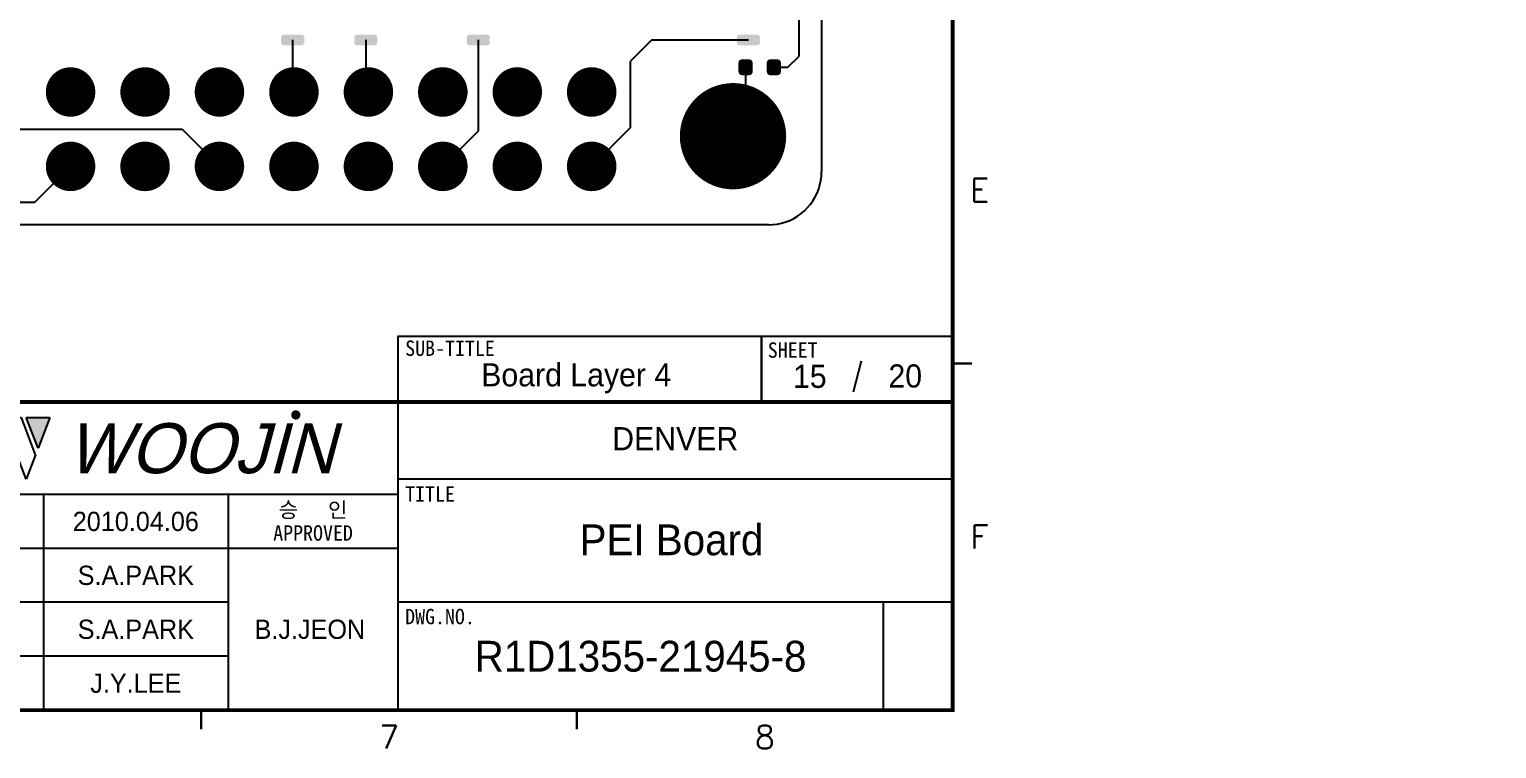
# Model space of a CAD drawing. Extents: x 295 to 953, y 10 to 290.
# Drawn here: x 762.2 to 952.6, y 10 to 103.4 of the extents above; entities that cross this region are included whole.
import ezdxf
from ezdxf.enums import TextEntityAlignment as Align

# ---------------------------------------------------------------- set-up
doc = ezdxf.new("R2010")
doc.units = 0
doc.header["$LTSCALE"] = 5
doc.header["$MEASUREMENT"] = 0
doc.layers.get('0').update_dxf_attribs({"linetype": 'CONTINUOUS', "lineweight": 25})
doc.layers.add('4', color=4, linetype='CONTINUOUS', lineweight=18)
doc.layers.add('6', color=6, linetype='CONTINUOUS', lineweight=13)
for name, color, linetype in [('DV-PEI-A6_BOT', 7, 'CONTINUOUS'), ('SHEET', 3, 'CONTINUOUS'), ('문자', 4, 'CONTINUOUS'), ('테두리', 3, 'CONTINUOUS')]:
    doc.layers.add(name, color=color, linetype=linetype)
doc.styles.add('MARK', font='ARLRDBD.TTF')
doc.styles.get("Standard").update_dxf_attribs({"font": 'simplex.shx'})
doc.styles.add('굴림', font='')
doc.styles.add('굴림체', font='')
doc.styles.get('굴림').set_extended_font_data('Gulim')
doc.styles.get('굴림체').set_extended_font_data('GulimChe')

# ---------------------------------------------------------------- blocks, each defined once
blk = doc.blocks.new('B')
at = {"layer": '문자'}
blk.add_hatch(color=256, dxfattribs=at).paths.add_polyline_path([(13.79, 10), (15.31, 6), (16.84, 10)])
at = {"color": 4, "const_width": 0.6}
blk.add_lwpolyline([(48.46, 10.32, 1), (49.06, 10.32, 1)], format="xyb", close=True, dxfattribs=at)
at = {"layer": '문자'}
for p, q in [((10.73, 2), (7.68, 10)), ((7.68, 10), (10.09, 10)), ((11.94, 5.16), (10.09, 10)), ((10.73, 10), (13.15, 10)), ((13.79, 2), (10.73, 10)), ((14.99, 5.16), (13.15, 10)), ((13.79, 10), (16.84, 10)), ((15.31, 6), (13.79, 10)), ((16.84, 10), (15.31, 6)), ((11.94, 5.16), (10.73, 2)), ((14.99, 5.16), (13.79, 2))]:
    blk.add_line(p, q, dxfattribs=at)
at = {"layer": '문자', "style": 'MARK', "oblique": 15}
blk.add_text('WOOJIN', height=6.5, dxfattribs=at).set_placement((36.4, 6), align=Align.MIDDLE_CENTER)
blk = doc.blocks.new('C')
at = {"layer": 'SHEET'}
for p, q in [((393.14, 60.3), (392.07, 56.28)), ((333, 55), (333, 15)), ((405, 45), (333, 45)), ((333, 43), (247, 43)), ((287, 43), (287, 15)), ((311, 43), (311, 15)), ((333, 36), (247, 36)), ((311, 29), (247, 29)), ((405, 29), (333, 29)), ((396, 29), (396, 15)), ((311, 22), (227, 22))]:
    blk.add_line(p, q, dxfattribs=at)
for points in [[(333, 55), (380.19, 55), (380.19, 63.49), (333, 63.49)], [(380.19, 55), (405, 55), (405, 63.49), (380.19, 63.49)]]:
    blk.add_lwpolyline(points, close=True, dxfattribs=at)
at = {"layer": '테두리'}
blk.add_line((405, 285), (405, 15), dxfattribs=at)
for points, const_width in [([(15, 285), (15, 15), (405, 15), (405, 285), (15, 285)], 0.5), ([(407.5, 60), (405, 60)], 0.3), ([(15, 55), (405, 55)], 0.5), ([(307.5, 12.5), (307.5, 15)], 0.3), ([(356.25, 12.5), (356.25, 15)], 0.3)]:
    blk.add_lwpolyline(points, dxfattribs=dict(at, const_width=const_width))
blk.add_blockref('B', (271, 43))
at = {"layer": '문자'}
for s, p in [('E', (408.5, 82.5)), ('F', (408.5, 37.5)), ('7', (331.88, 11.5)), ('8', (380.62, 11.5))]:
    blk.add_text(s, height=3, dxfattribs=at).set_placement(p, align=Align.MIDDLE)
at = {"layer": '문자', "style": '굴림체'}
for s, p in [('SUB-TITLE', (339.77, 61.98)), ('SHEET', (384.24, 61.74)), ('승   인', (322, 41)), ('APPROVED', (322, 38))]:
    blk.add_text(s, height=2, dxfattribs=at).set_placement(p, align=Align.MIDDLE_CENTER)
for s, p in [('TITLE', (333.95, 42.05)), ('DWG.NO.', (333.95, 26.15))]:
    blk.add_text(s, height=2, dxfattribs=at).set_placement(p)

msp = doc.modelspace()

# ---------------------------------------------------------------- linework, layer by layer
for points, const_width in [([(769.12, 95.24, -1), (765.91, 95.24, -1)], 3.21), ([(778.79, 95.24, -1), (775.57, 95.24, -1)], 3.21), ([(788.44, 95.24, -1), (785.23, 95.24, -1)], 3.21), ([(798.11, 95.24, -1), (794.89, 95.24, -1)], 3.21), ([(807.77, 95.24, -1), (804.56, 95.24, -1)], 3.21), ([(817.43, 95.24, -1), (814.21, 95.24, -1)], 3.21), ([(827.09, 95.24, -1), (823.88, 95.24, -1)], 3.21), ([(836.75, 95.24, -1), (833.53, 95.24, -1)], 3.21), ([(856.93, 89.5, -1), (850.03, 89.5, -1)], 6.9), ([(769.12, 85.58, -1), (765.91, 85.58, -1)], 3.21), ([(778.79, 85.58, -1), (775.57, 85.58, -1)], 3.21), ([(788.44, 85.58, -1), (785.23, 85.58, -1)], 3.21), ([(798.11, 85.58, -1), (794.89, 85.58, -1)], 3.21), ([(807.77, 85.58, -1), (804.56, 85.58, -1)], 3.21), ([(817.43, 85.58, -1), (814.21, 85.58, -1)], 3.21), ([(827.09, 85.58, -1), (823.88, 85.58, -1)], 3.21), ([(836.75, 85.58, -1), (833.53, 85.58, -1)], 3.21), ([(767.81, 85.58, -1), (767.23, 85.58, -1)], 0.584), ([(787.13, 85.58, -1), (786.55, 85.58, -1)], 0.584), ([(816.11, 85.58, -1), (815.53, 85.58, -1)], 0.584)]:
    msp.add_lwpolyline(points, format="xyb", close=True, dxfattribs=dict(const_width=const_width))
for points in [[(797.83, 102.33), (797.82, 102.36), (794.83, 102.33), (794.84, 102.36)], [(797.83, 101.64), (797.83, 102.33), (794.83, 101.64), (794.83, 102.33)], [(797.82, 101.61), (797.83, 101.64), (794.84, 101.61), (794.83, 101.64)], [(797.82, 102.36), (797.8, 102.46), (794.84, 102.36), (794.86, 102.46)], [(797.8, 101.52), (797.82, 101.61), (794.86, 101.52), (794.84, 101.61)], [(797.8, 102.46), (797.79, 102.49), (794.86, 102.46), (794.88, 102.49)], [(797.78, 101.49), (797.8, 101.52), (794.87, 101.49), (794.86, 101.52)], [(797.74, 101.41), (797.78, 101.49), (794.93, 101.41), (794.87, 101.49)], [(797.79, 102.49), (797.73, 102.56), (794.88, 102.49), (794.92, 102.56)], [(797.73, 102.56), (797.71, 102.59), (794.92, 102.56), (794.96, 102.59)], [(797.71, 101.39), (797.74, 101.41), (794.95, 101.39), (794.93, 101.41)], [(797.64, 101.33), (797.71, 101.39), (795.03, 101.33), (794.95, 101.39)], [(797.71, 102.59), (797.63, 102.64), (794.96, 102.59), (795.03, 102.64)], [(797.63, 102.64), (797.61, 102.65), (795.03, 102.64), (795.07, 102.65)], [(797.59, 101.32), (797.64, 101.33), (795.06, 101.32), (795.03, 101.33)], [(797.51, 101.3), (797.59, 101.32), (795.17, 101.3), (795.06, 101.32)], [(797.61, 102.65), (797.49, 102.68), (795.07, 102.65), (795.15, 102.68)], [(797.49, 102.68), (797.48, 102.68), (795.15, 102.68), (795.18, 102.68)], [(797.48, 101.3), (797.51, 101.3), (795.18, 101.3), (795.17, 101.3)], [(807.32, 102.36), (807.29, 102.46), (804.33, 102.36), (804.35, 102.46)], [(807.32, 102.33), (807.32, 102.36), (804.33, 102.33), (804.33, 102.36)], [(807.32, 101.64), (807.32, 102.33), (804.33, 101.64), (804.33, 102.33)], [(807.31, 101.61), (807.32, 101.64), (804.33, 101.61), (804.33, 101.64)], [(807.3, 101.52), (807.31, 101.61), (804.36, 101.52), (804.33, 101.61)], [(807.29, 102.46), (807.28, 102.49), (804.35, 102.46), (804.37, 102.49)], [(807.28, 101.49), (807.3, 101.52), (804.36, 101.49), (804.36, 101.52)], [(807.23, 101.41), (807.28, 101.49), (804.42, 101.41), (804.36, 101.49)], [(807.28, 102.49), (807.22, 102.56), (804.37, 102.49), (804.42, 102.56)], [(807.22, 102.56), (807.21, 102.59), (804.42, 102.56), (804.45, 102.59)], [(807.2, 101.39), (807.23, 101.41), (804.44, 101.39), (804.42, 101.41)], [(807.13, 101.33), (807.2, 101.39), (804.53, 101.33), (804.44, 101.39)], [(807.21, 102.59), (807.12, 102.64), (804.45, 102.59), (804.52, 102.64)], [(807.12, 102.64), (807.1, 102.65), (804.52, 102.64), (804.56, 102.65)], [(807.08, 101.32), (807.13, 101.33), (804.55, 101.32), (804.53, 101.33)], [(807.01, 101.3), (807.08, 101.32), (804.66, 101.3), (804.55, 101.32)], [(807.1, 102.65), (806.98, 102.68), (804.56, 102.65), (804.64, 102.68)], [(806.98, 102.68), (806.97, 102.68), (804.64, 102.68), (804.67, 102.68)], [(806.97, 101.3), (807.01, 101.3), (804.67, 101.3), (804.66, 101.3)], [(821.92, 102.33), (821.92, 102.36), (818.93, 102.33), (818.94, 102.36)], [(821.92, 101.64), (821.92, 102.33), (818.93, 101.64), (818.93, 102.33)], [(821.92, 101.61), (821.92, 101.64), (818.93, 101.61), (818.93, 101.64)], [(821.9, 101.52), (821.92, 101.61), (818.96, 101.52), (818.93, 101.61)], [(821.92, 102.36), (821.9, 102.46), (818.94, 102.36), (818.96, 102.46)], [(821.9, 102.46), (821.89, 102.49), (818.96, 102.46), (818.97, 102.49)], [(821.88, 101.49), (821.9, 101.52), (818.97, 101.49), (818.96, 101.52)], [(821.89, 102.49), (821.83, 102.56), (818.97, 102.49), (819.02, 102.56)], [(821.83, 101.41), (821.88, 101.49), (819.03, 101.41), (818.97, 101.49)], [(821.83, 102.56), (821.81, 102.59), (819.02, 102.56), (819.05, 102.59)], [(821.8, 101.39), (821.83, 101.41), (819.05, 101.39), (819.03, 101.41)], [(821.81, 102.59), (821.73, 102.64), (819.05, 102.59), (819.12, 102.64)], [(821.73, 101.33), (821.8, 101.39), (819.13, 101.33), (819.05, 101.39)], [(821.73, 102.64), (821.7, 102.65), (819.12, 102.64), (819.17, 102.65)], [(821.69, 101.32), (821.73, 101.33), (819.15, 101.32), (819.13, 101.33)], [(821.61, 101.3), (821.69, 101.32), (819.27, 101.3), (819.15, 101.32)], [(821.7, 102.65), (821.59, 102.68), (819.17, 102.65), (819.24, 102.68)], [(821.59, 102.68), (821.58, 102.68), (819.24, 102.68), (819.28, 102.68)], [(821.58, 101.3), (821.61, 101.3), (819.28, 101.3), (819.27, 101.3)], [(856.97, 102.36), (856.95, 102.46), (853.99, 102.36), (854.01, 102.46)], [(856.98, 102.33), (856.97, 102.36), (853.99, 102.33), (853.99, 102.36)], [(856.98, 101.64), (856.98, 102.33), (853.99, 101.64), (853.99, 102.33)], [(856.97, 101.61), (856.98, 101.64), (853.99, 101.61), (853.99, 101.64)], [(856.95, 101.52), (856.97, 101.61), (854.01, 101.52), (853.99, 101.61)], [(856.95, 102.46), (856.94, 102.49), (854.01, 102.46), (854.03, 102.49)], [(856.93, 101.49), (856.95, 101.52), (854.02, 101.49), (854.01, 101.52)], [(856.89, 101.41), (856.93, 101.49), (854.08, 101.41), (854.02, 101.49)], [(856.94, 102.49), (856.88, 102.56), (854.03, 102.49), (854.07, 102.56)], [(856.88, 102.56), (856.86, 102.59), (854.07, 102.56), (854.11, 102.59)], [(856.86, 101.39), (856.89, 101.41), (854.1, 101.39), (854.08, 101.41)], [(856.79, 101.33), (856.86, 101.39), (854.18, 101.33), (854.1, 101.39)], [(856.86, 102.59), (856.78, 102.64), (854.11, 102.59), (854.18, 102.64)], [(856.78, 102.64), (856.76, 102.65), (854.18, 102.64), (854.22, 102.65)], [(856.74, 101.32), (856.79, 101.33), (854.21, 101.32), (854.18, 101.33)], [(856.66, 101.3), (856.74, 101.32), (854.32, 101.3), (854.21, 101.32)], [(856.76, 102.65), (856.64, 102.68), (854.22, 102.65), (854.3, 102.68)], [(856.64, 102.68), (856.63, 102.68), (854.3, 102.68), (854.33, 102.68)], [(856.63, 101.3), (856.66, 101.3), (854.33, 101.3), (854.32, 101.3)], [(856.03, 99.02), (856.01, 99.15), (854.19, 99.02), (854.21, 99.15)], [(856.03, 97.87), (856.03, 99.02), (854.19, 97.87), (854.19, 99.02)], [(856, 99.17), (855.94, 99.28), (854.21, 99.17), (854.27, 99.28)], [(856.01, 99.15), (856, 99.17), (854.21, 99.15), (854.21, 99.17)], [(855.94, 99.28), (855.93, 99.3), (854.27, 99.28), (854.28, 99.3)], [(855.93, 99.3), (855.84, 99.39), (854.28, 99.3), (854.38, 99.39)], [(855.82, 99.4), (855.71, 99.45), (854.38, 99.4), (854.51, 99.45)], [(855.84, 99.39), (855.82, 99.4), (854.38, 99.39), (854.38, 99.4)], [(855.71, 99.45), (855.68, 99.46), (854.51, 99.45), (854.52, 99.46)], [(855.68, 99.46), (855.57, 99.48), (854.52, 99.46), (854.65, 99.48)], [(859.7, 99.02), (859.68, 99.15), (857.86, 99.02), (857.88, 99.15)], [(859.7, 97.87), (859.7, 99.02), (857.86, 97.87), (857.86, 99.02)], [(859.68, 99.15), (859.67, 99.17), (857.88, 99.15), (857.89, 99.17)], [(859.67, 99.17), (859.62, 99.28), (857.89, 99.17), (857.95, 99.28)], [(859.61, 99.3), (859.52, 99.39), (857.95, 99.3), (858.05, 99.39)], [(859.62, 99.28), (859.61, 99.3), (857.95, 99.28), (857.95, 99.3)], [(859.52, 99.39), (859.5, 99.4), (858.05, 99.39), (858.06, 99.4)], [(859.5, 99.4), (859.39, 99.45), (858.06, 99.4), (858.18, 99.45)], [(859.39, 99.45), (859.36, 99.46), (858.18, 99.45), (858.19, 99.46)], [(859.36, 99.46), (859.24, 99.48), (858.19, 99.46), (858.32, 99.48)], [(856.01, 97.74), (856.03, 97.87), (854.21, 97.74), (854.19, 97.87)], [(856, 97.73), (856.01, 97.74), (854.21, 97.73), (854.21, 97.74)], [(855.94, 97.61), (856, 97.73), (854.27, 97.61), (854.21, 97.73)], [(855.93, 97.6), (855.94, 97.61), (854.28, 97.6), (854.27, 97.61)], [(855.84, 97.51), (855.93, 97.6), (854.37, 97.51), (854.28, 97.6)], [(855.83, 97.5), (855.84, 97.51), (854.39, 97.5), (854.37, 97.51)], [(855.71, 97.44), (855.83, 97.5), (854.5, 97.44), (854.39, 97.5)], [(855.7, 97.44), (855.71, 97.44), (854.53, 97.44), (854.5, 97.44)], [(855.57, 97.42), (855.7, 97.44), (854.65, 97.42), (854.53, 97.44)], [(855.57, 97.41), (855.57, 97.42), (854.65, 97.41), (854.65, 97.42)], [(859.68, 97.74), (859.7, 97.87), (857.88, 97.74), (857.86, 97.87)], [(859.68, 97.73), (859.68, 97.74), (857.89, 97.73), (857.88, 97.74)], [(859.62, 97.61), (859.68, 97.73), (857.94, 97.61), (857.89, 97.73)], [(859.61, 97.6), (859.62, 97.61), (857.96, 97.6), (857.94, 97.61)], [(859.51, 97.51), (859.61, 97.6), (858.05, 97.51), (857.96, 97.6)], [(859.5, 97.5), (859.51, 97.51), (858.06, 97.5), (858.05, 97.51)], [(859.38, 97.44), (859.5, 97.5), (858.18, 97.44), (858.06, 97.5)], [(859.37, 97.44), (859.38, 97.44), (858.21, 97.44), (858.18, 97.44)], [(859.24, 97.42), (859.37, 97.44), (858.32, 97.42), (858.21, 97.44)], [(859.24, 97.41), (859.24, 97.42), (858.32, 97.41), (858.32, 97.42)]]:
    msp.add_solid(points)
at = {"layer": 'DV-PEI-A6_BOT'}
for p, q in [((864.97, 255.09), (864.97, 84.9)), ((862.05, 99.91), (862.05, 126.93)), ((796.33, 101.99), (796.33, 95.41)), ((805.82, 101.99), (805.82, 95.57)), ((820.43, 90.19), (820.43, 101.99)), ((842.96, 101.99), (840.15, 99.18)), ((842.96, 101.99), (855.48, 101.99)), ((840.15, 99.18), (840.15, 90.59)), ((860.59, 98.45), (862.05, 99.91)), ((855.11, 98.45), (855.11, 91.13)), ((858.78, 98.45), (860.59, 98.45)), ((796.33, 95.41), (796.5, 95.24)), ((805.82, 95.57), (806.16, 95.24)), ((731.34, 90.41), (782.01, 90.41)), ((782.01, 90.41), (786.84, 85.58)), ((820.43, 90.19), (815.82, 85.58)), ((840.15, 90.59), (835.14, 85.58)), ((855.11, 91.13), (853.48, 89.5)), ((762.86, 80.92), (767.52, 85.58)), ((864.88, 83.76), (864.95, 84.33)), ((864.95, 84.33), (864.97, 84.9)), ((864.14, 81.61), (864.4, 82.12)), ((864.4, 82.12), (864.61, 82.66)), ((864.61, 82.66), (864.76, 83.21)), ((864.76, 83.21), (864.88, 83.76)), ((731.34, 80.92), (762.86, 80.92)), ((862.75, 79.82), (863.15, 80.23)), ((863.15, 80.23), (863.52, 80.66)), ((863.52, 80.66), (863.85, 81.13)), ((863.85, 81.13), (864.14, 81.61)), ((858.65, 78.02), (859.21, 78.09)), ((859.21, 78.09), (859.77, 78.21)), ((859.77, 78.21), (860.32, 78.37)), ((860.32, 78.37), (860.85, 78.58)), ((860.85, 78.58), (861.36, 78.83)), ((861.36, 78.83), (861.85, 79.12)), ((861.85, 79.12), (862.32, 79.45)), ((862.32, 79.45), (862.75, 79.82)), ((858.07, 78), (515.38, 78)), ((858.07, 78), (858.65, 78.02))]:
    msp.add_line(p, q, dxfattribs=at)

# ---------------------------------------------------------------- block references
msp.add_blockref('C', (476.98, 0))

# ---------------------------------------------------------------- texts
at = {"color": 4, "style": '굴림'}
for s, p in [('2010.04.06', (775.98, 39.5)), ('S.A.PARK', (775.98, 32.5)), ('S.A.PARK', (775.98, 25.5)), ('B.J.JEON', (798.57, 25.5)), ('J.Y.LEE', (775.98, 18.5))]:
    msp.add_text(s, height=2.5, dxfattribs=at).set_placement(p, align=Align.MIDDLE_CENTER)
at = {"layer": '4', "style": '굴림'}
for s, p in [('Board Layer 4', (833.13, 58.53)), ('15', (863.44, 58.33)), ('20', (875.83, 58.38)), ('DENVER', (845.98, 50.24))]:
    msp.add_text(s, height=3, dxfattribs=at).set_placement(p, align=Align.MIDDLE_CENTER)
at = {"layer": '6', "color": 4, "insert": (952.58, 102.14), "char_height": 3, "width": 52.2944, "attachment_point": 4, "style": '굴림체'}
msp.add_mtext('{\\f굴림|b0|i0|c129;\\C7;', dxfattribs=at)
at = {"layer": '문자', "style": '굴림'}
for s, p in [('PEI Board', (845.5, 37.11)), ('R1D1355-21945-8', (841.48, 22))]:
    msp.add_text(s, height=4, dxfattribs=at).set_placement(p, align=Align.MIDDLE_CENTER)

doc.saveas('drawing.dxf')
